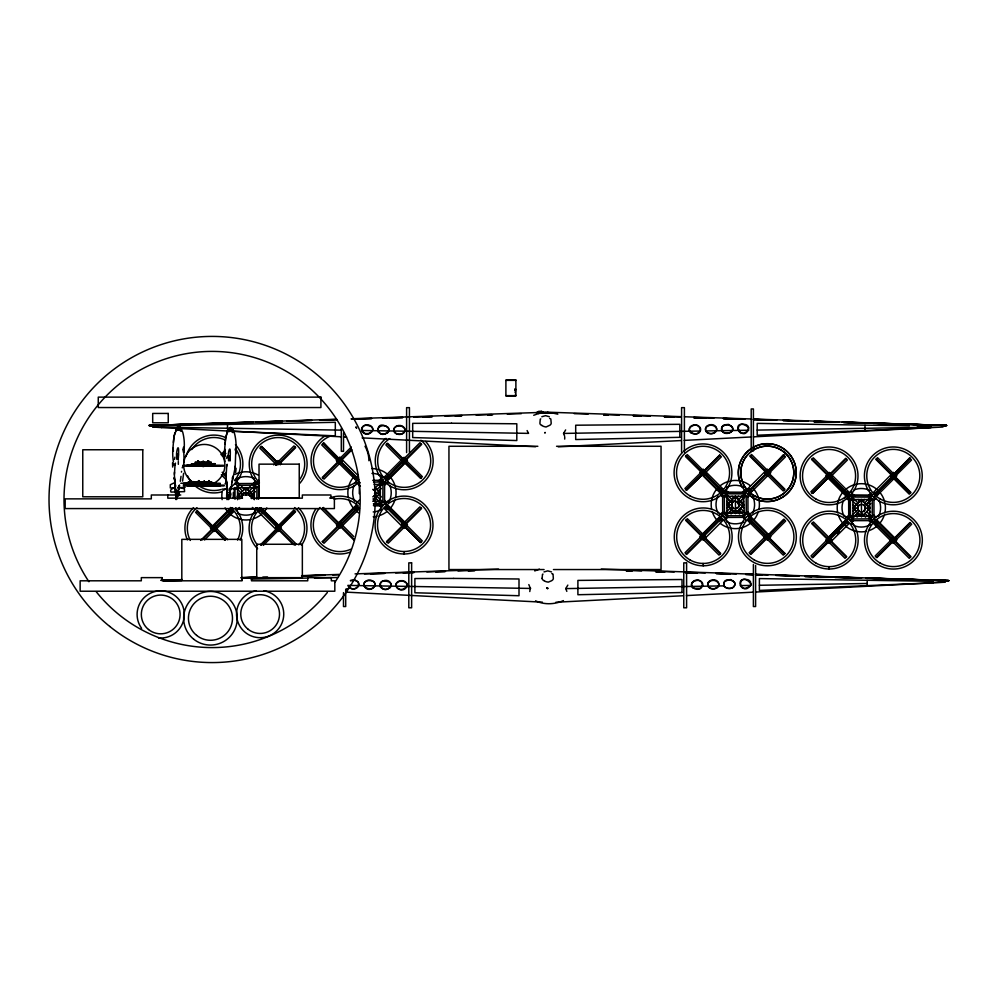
<?xml version="1.0" encoding="UTF-8"?>
<svg xmlns="http://www.w3.org/2000/svg" width="999" height="999" viewBox="0 0 999 999"><rect width="100%" height="100%" fill="white"/><g stroke="black" fill="none" stroke-linecap="round" stroke-linejoin="round"><path stroke-width="1.5" d="M233.291 498.414L233.304 492.519M258.566 499.288L258.604 485.239L253.122 478.509A28.934 28.921 0 0 1 261.176 440.659A28.934 28.921 0 0 1 299.688 444.705A28.934 28.921 0 0 1 299.675 483.416M359.303 493.681L359.34 482.017L354.433 485.839M234.99 499.313L235.027 488.474M256.855 499.238L256.905 486.888L250.212 493.444M515.422 394.617L515.447 394.455M228.646 460.614L228.671 456.068M515.222 392.707L515.122 392.557M226.111 476.298L226.099 475.449M545.054 432.567C544.38 433.541 545.417 433.141 545.092 432.455M242.42 498.176A3.684 3.671 1.2 0 1 241.945 496.391L243.918 492.894L247.777 492.957M245.816 495.379L245.941 487.699L254.308 496.066L251.81 498.638M374.588 490.459L375.649 493.007L374.5 495.704A3.771 3.621 0.9 0 0 375.661 493.256L375.187 491.158L372.877 489.36A3.796 3.796 0 0 1 373.676 496.428L372.752 496.803M181.443 472.102L181.581 471.378M542.145 578.246L542.482 574.325A5.057 0.862 -9 0 1 542.981 574.088M226.273 472.302L226.199 473.514M175.037 464.597L174.388 475.124L175.986 497.202L174.475 477.922M226.748 465.771L226.111 475.674M183.466 447.202L183.317 450.736M736.5 508.641L738.211 507.617A3.734 3.734 0 0 0 737.374 501.723C743.993 506.006 732.155 512.962 731.58 505.007C734.452 494.63 739.335 507.742 743.955 505.019L735.301 496.353L726.922 504.732L735.589 513.449L743.955 505.082L735.301 496.416L726.922 504.795L735.589 513.449L743.955 505.019M178.809 426.66L178.671 429.932L177.735 430.394L177.76 426.773L179.708 427.097M235.127 449.562L235.789 451.136A50.312 50.312 0 0 0 234.49 433.379L231.955 428.121L230.407 427.497L230.394 431.131L229.445 431.568L229.445 428.359M176.573 499.088L177.235 495.604M173.414 461.888A55.007 55.007 0 0 1 172.839 449.163L173.976 436.463L177.397 426.948L178.821 426.261L180.245 426.948L182.742 432.217A50.312 50.312 0 0 1 184.066 449.937M174.375 474.275L174.463 472.077M224.912 461.575A55.007 55.007 0 0 1 224.55 450.337L225.699 437.637L227.784 430.144L230.407 427.497L232.692 429.682M514.897 390.334L515.447 388.698L514.947 389.086M177.472 496.141L179.508 484.977L178.471 489.41M229.183 497.315L231.231 486.151L230.869 488.536M173.389 442.432L173.564 440.534A10.265 0.699 -82.8 0 1 173.988 436.838L174.912 432.642M178.709 492.732L178.322 495.741M230.507 492.445L230.107 497.115M177.135 497.814L177.235 496.753M178.434 489.972L179.146 487.262M228.858 498.988L228.946 497.914M404.046 553.995L404.22 551.585M720.679 489.323L705.344 473.838L703.621 475.699L718.968 491.033L720.679 489.323L705.344 473.838A2.41 2.41 0 0 0 704.832 470.954L704.208 470.566L706.018 472.152L721.365 456.818L719.667 455.107L702.547 472.227L686.076 455.769M178.833 492.482L178.684 495.716L178.933 492.657M230.557 493.656L230.344 496.878L230.607 493.818M172.839 465.684L173.039 463.324M236.089 468.306L235.652 472.465M705.331 474.001L703.571 472.227M202.909 482.005L204.196 480.956M225.175 442.794L225.087 444.268L225.262 442.257M183.292 449.525L183.704 448.364L184.153 462.599M183.604 473.339L182.592 481.118M227.847 490.696L227.972 489.972M183.292 452.16L183.704 448.364M739.185 505.769L739.285 504.87M372.689 430.507C363.336 443.081 355.244 419.755 371.203 426.561C377.335 432.567 363.474 436.938 361.688 430.319A17.632 7.705 5.8 0 1 362.35 427.21C364.523 424.051 369.867 424.038 372.103 427.135A17.133 7.48 5.8 0 1 372.664 430.507M358.791 585.426C357.417 589.585 350.999 589.947 348.414 586.738M388.748 430.794C377.46 443.606 372.515 417.32 388.161 427.497A16.808 7.343 5.8 0 1 388.736 430.794M390.946 585.988C382.043 597.839 373.251 575.699 389.46 582.13A3.784 3.784 0 0 1 389.498 588.299M527.11 430.557L528.483 433.379L404.82 431.193A17.12 7.48 5.8 0 0 404.283 427.697C401.973 424.625 396.74 424.662 394.468 427.759A17.62 7.705 5.8 0 0 393.818 430.881C395.379 435.302 403.047 435.314 404.845 431.068M407.03 586.263C401.086 597.19 388.149 580.257 403.022 581.206C413.973 584.403 399.363 594.767 396.054 586.201A17.62 7.705 5.8 0 1 396.69 582.954C398.901 579.832 404.195 579.832 406.456 582.892A17.12 7.48 5.8 0 1 407.018 586.263M229.683 511.076L230.582 509.79M355.706 507.867C357.068 504.12 359.677 510.402 356.056 508.716M751.51 520.042C751.423 516.358 746.965 520.816 750.661 520.904M865.196 508.978L865.296 507.879A3.684 3.634 -0.8 0 0 864.135 505.357A3.859 3.746 -1.1 0 1 865.309 508.079L864.235 510.826A3.859 3.859 0 0 1 858.416 510.526A3.859 3.859 0 0 1 859.515 504.82L862.387 504.408L864.135 505.357M182.293 467.869L182.38 467.22M180.307 481.306L181.019 476.336M232.018 482.48L232.929 476.261L232.268 478.221M243.107 493.581C243.406 498.763 233.092 494.118 239.772 498.926M564.697 439.098L564.735 437.062M203.883 483.816L203.771 485.177M515.447 389.46L515.496 390.085L515.422 389.348M224.825 455.756L225.287 449.55L224.563 450.337M176.586 499.388L177.672 493.781M228.509 499.425L229.383 494.955M235.177 467.557L235.789 450.124M174.463 459.453L174.937 457.155M225.225 451.473L224.787 453.534L225.924 453.509M231.518 484.965L235.09 467.969M254.308 499.712L254.308 489.335L255.22 485.164L236.763 485.327L242.607 491.096M374.175 484.415L378.621 484.453L380.332 486.163L381.231 481.943L382.942 480.244L380.294 482.754M175.05 464.897L175.437 463.111L175.225 463.711M226.761 466.071L227.148 464.285L226.948 464.885M207.38 485.939L207.667 483.528M176.311 430.07L175.537 430.894M228.321 499.587L229.283 495.379M200.162 466.108L200.437 463.698M200.674 485.939L200.974 483.528M893.805 475.337L910.951 492.47L909.252 494.18L893.905 478.833L895.004 477.547M207.942 462.175L208.217 460.814M208.366 462.175L208.641 460.814L207.367 462.175M208.891 482.005L209.178 480.644L207.904 482.005M199.001 466.108L199.325 463.698M565.784 588.486L566.82 591.358M515.172 391.558L515.484 391.333M199.6 466.108L199.9 463.698M200.125 485.939L200.424 483.528M226.661 458.329L227.223 456.068M547.589 587.986C545.392 587.687 548.588 589.485 547.252 587.762M199.538 485.939L199.862 483.528M339.735 461.326L339.985 460.402M403.633 460.626L404.47 461.101M199.001 465.309L199.325 464.098L199.6 465.309M172.839 449.163L173.364 448.301M529.782 591.545L530.269 588.074M565.634 429.92L563.561 433.429L564.622 436.163M567.832 585.114L565.759 588.611L724.175 585.864A9.69 3.534 3.1 0 0 726.485 587.812A3.247 1.186 3.1 0 0 730.806 588.236C734.327 588.086 736.625 583.404 733.328 581.218M702.547 473.251L685.576 456.293L687.275 454.582L702.622 469.93L701.023 471.74A2.26 2.248 0 0 0 701.435 474.35L700.249 473.164L684.902 488.499L686.6 490.209L703.571 473.251M183.928 449.9L184.066 452.06M177.198 496.965L177.51 495.891M230.182 490.584L230.856 488.436M228.908 498.139L229.233 497.065M202.722 482.33L203.434 482.242M192.445 485.539L187.138 485.377L198.888 485.539M828.558 476.461L827.047 474.95L828.633 473.139L813.286 457.804L811.588 459.503L827.085 474.85M690.983 432.692C693.868 434.827 699.025 434.265 700.436 430.669A18.631 8.142 -5.8 0 0 699.799 427.097C697.539 424.076 692.319 424.063 690.084 427.135A17.52 7.655 -5.8 0 0 689.547 430.594M748.538 430.232L748.376 426.86A15.822 5.857 -4.6 0 0 746.053 424.662C728.146 420.641 744.842 444.218 748.688 427.722C734.627 415.209 735.202 441.92 748.538 430.232L705.881 430.944C703.396 425.112 713.286 422.24 716.021 427.072A18.656 8.154 -5.8 0 1 716.533 430.469L715.072 432.342L712.537 433.379A3.247 1.186 3.1 0 1 708.279 432.942M750.736 585.426L750.561 582.055A15.822 5.857 -4.6 0 0 748.251 579.857C731.967 575.674 743.93 598.314 751.073 584.04C738.698 568.506 735.626 597.227 750.736 585.426L740.234 585.601M178.459 488.099L178.871 486.925L178.459 487.749M230.27 488.349L230.682 487.187L230.27 487.999M230.17 489.26L230.594 488.099L230.17 488.923M178.247 487.912L178.971 486.014L178.247 487.5M227.859 431.98L227.547 431.143L225.712 438.012A10.165 0.687 -82.8 0 0 225.337 441.146M732.667 502.335L731.605 504.932L732.754 507.592M178.634 491.408L177.198 491.408L177.922 490.784M229.633 491.958L229.633 492.582M277.61 463.836L278.496 464.198M388.161 478.096C385.439 481.418 385.452 474.113 388.161 477.472M388.161 508.179L387 509.065L385.951 508.466M765.259 535.801L766.882 534.015L751.535 518.668L749.837 520.379L766.882 537.425M767.269 537.362L767.632 536.475M875.199 522.639L875.511 522.09M891.32 538.898L892.894 537.225L877.559 521.89L875.848 523.588L892.894 540.634M893.281 540.571L893.643 539.685M235.789 452.422L235.789 451.985M177.173 497.589L176.811 498.601L176.323 495.591M230.195 490.871L229.32 493.106L229.283 492.457M204.433 462.175L203.234 462.5M207.792 462.175L208.366 460.814M208.329 482.005L208.891 480.644M769.355 474.15L769.517 473.826A2.248 2.248 0 0 0 768.918 471.004L783.616 454.932L785.501 456.805L770.167 472.14L768.968 470.941L783.616 454.932L768.243 470.492A2.41 2.41 0 0 0 765.858 470.866L765.271 471.64L766.895 469.855L751.548 454.52L749.849 456.231L766.77 473.139L784.315 455.594L783.79 455.107M895.529 477.047L894.942 477.822L910.439 492.982L876.373 458.916M191.933 465.709L186.601 465.546L198.726 465.709M188.786 483.504L183.441 483.666M374.85 585.851C371.191 593.943 357.118 583.928 367.944 580.631C383.054 579.77 369.468 596.79 363.886 585.514A17.632 7.705 5.8 0 1 364.535 582.392C366.708 579.245 372.065 579.245 374.3 582.33A17.133 7.48 5.8 0 1 374.862 585.701M812.1 458.978L827.447 474.325A2.41 2.41 0 0 1 831.355 477.047L846.403 492.832M200.137 485.139L200.974 483.928M200.162 465.309L201.011 463.698M200.699 485.139L201.548 483.528M831.355 477.047L829.645 478.908L844.979 494.255L846.69 492.532L829.582 475.437M827.147 539.06L828.758 537.275L813.411 521.928L811.712 523.638L828.708 540.634M831.293 541.158L830.881 541.758L831.293 541.171A2.273 2.273 0 0 0 830.856 538.461L829.195 536.788L844.542 521.441L846.24 523.139L812.224 557.117M769.093 538.611L769.517 538.011A2.36 2.36 0 0 0 769.08 535.214L768.493 534.777L770.291 536.401L785.639 521.053L783.928 519.343L766.882 536.401M891.72 474.263L891.283 474.862A2.223 2.223 0 0 0 891.657 477.485L893.356 479.195M235.789 453.234L235.789 453.896M213.599 527.822L213.973 528.708M230.045 511.925C232.317 513.736 232.742 508.703 230.294 510.039M257.58 507.767L252.972 513.823A28.934 28.921 0 0 0 257.58 548.738M355.257 483.054L356.094 481.93M719.205 489.048C722.265 486.488 721.378 493.231 719.093 489.972M723.513 493.156L728.109 487.175A28.934 28.921 0 0 0 683.691 451.286M728.109 487.237L723.513 493.219L717.519 497.827A28.934 28.921 0 0 1 682.592 452.322M844.605 498.139L845.454 497.04M845.416 521.965C843.493 525.412 850.361 522.802 845.666 521.903M864.235 510.714L865.296 507.992M828.134 478.046A2.31 2.31 0 0 0 830.843 477.722L830.519 477.984A2.41 2.41 0 0 1 828.109 478.084L812.337 493.131M894.942 477.822L895.104 477.634A2.373 2.373 0 0 1 892.02 477.884L876.76 493.369L876.26 492.857L910.326 458.803L911.525 460.015L896.178 475.349L894.979 474.163L909.639 458.141L910.326 458.816L909.639 458.141L892.781 475.337M827.584 538.473A2.285 2.285 0 0 1 830.281 538.024L828.708 539.61M240.197 540.147A28.934 28.921 0 0 0 235.464 509.003L235.926 507.742M278.184 464.085L280.319 462.962L278.621 461.263L293.956 445.929L295.667 447.627L278.696 464.597L261.064 446.953M766.77 472.127L783.616 454.932M851.31 519.617L850.424 520.604L854.27 525.624A28.934 28.921 0 0 1 834.24 568.568A28.934 28.921 0 0 1 800.723 535.064A28.934 28.921 0 0 1 843.68 515.047L849.674 519.705L854.27 525.686M337.962 459.39L323.639 443.057L321.753 444.93L337.088 460.264M769.355 474.138L767.894 475.624L783.228 490.971L784.939 489.248L767.794 472.127M892.781 476.361L875.861 459.428L877.572 457.729L892.906 473.076L891.283 474.862A2.373 2.373 0 0 0 891.682 477.584M909.802 458.316L910.326 458.816L909.802 458.316L895.304 474.475M740.621 508.416L746.265 514.048L744.442 515.696L726.111 515.746L724.4 513.986L731.031 507.23M847.976 522.952L848.825 523.801L829.22 543.394L825.811 539.959L845.416 520.354L846.265 521.241L857.042 510.439M732.729 508.928L726.111 515.684L724.4 513.986L724.337 495.541L726.023 493.818L744.48 493.918L741.97 496.328L743.668 498.026L746.203 495.591L744.48 493.918M852.035 497.09L854.644 499.537L867.981 499.537L869.692 501.236L869.692 514.572L867.981 516.283L854.644 516.246L850.424 517.195L852.122 518.968L870.454 518.843L872.277 517.332L872.227 498.801L870.491 497.127L852.035 497.027L850.349 498.813L857.042 505.307M355.257 479.445L357.018 477.784L322.939 443.731L323.464 443.219L338.286 459.078A2.185 2.185 0 0 0 337.762 461.95M686.45 490.034L702.097 474.887A2.31 2.31 0 0 0 704.832 474.513M719.667 455.107L704.32 470.591A2.41 2.41 0 0 0 701.423 471.103L701.023 471.74L703.059 472.739M686.201 553.896L720.217 519.917L718.518 518.231L703.171 533.566L704.857 535.252M765.746 535.277A2.36 2.36 0 0 1 768.543 534.827L783.928 519.343M826.373 540.584L811.026 555.919L812.736 557.629L829.732 540.634M751.997 491.321L750.237 489.647L766.77 473.139M876.26 492.882L891.545 477.485L892.157 477.997L893.805 476.361M276.386 526.585L278.059 524.912L262.712 509.577L261.014 511.276L295.03 545.242L296.228 544.055L280.881 528.708M402.397 523.376L404.071 521.703L388.736 506.368L387.038 508.066L421.054 542.032M220.916 454.632L225.299 450.249M222.115 455.819L225.399 452.522M222.577 456.381L224.775 454.17M295.155 447.115L278.696 463.573L261.576 446.466L259.865 448.164L275.212 463.499L277.023 461.913A2.36 2.36 0 0 1 279.795 462.475A2.26 2.248 0 0 1 280.332 464.81M256.905 486.888L255.22 485.164L252.61 487.662L239.273 487.637L237.562 489.373L237.562 499.712M237.275 496.428L245.941 487.699M237.6 499.125L239.748 496.953M247.015 489.722L250.237 486.501M252.385 484.353L255.607 481.106M273.676 464.897L278.034 460.551L278.883 461.363M255.657 483.641L257.705 481.593M232.555 507.679L230.894 509.378L230.045 508.491L210.439 528.121L213.848 531.53L233.454 511.925L232.592 511.076M248.501 491.733L252.61 487.637L254.308 489.373M200.674 540.397L213.336 527.734M202.273 539.81L230.894 511.201M277.672 464.597L278.696 463.573M214.36 528.758L231.406 511.713L229.695 510.014L214.36 525.349L215.971 527.147A2.36 2.36 0 0 1 215.534 529.932L215.047 530.344M204.57 539.91L213.336 531.143L211.626 529.433M236.263 510.689L239.498 507.467M252.123 494.83L255.344 491.583M356.905 479.495L356.056 480.344L336.451 460.714L337.3 459.865M339.011 458.154L339.86 457.305L358.379 475.849M336.451 460.739L339.86 457.33M351.323 447.04L340.359 457.992L341.82 459.478M339.46 460.252L322.315 477.397L324.026 479.095L339.36 463.761L337.899 462.262M322.827 477.909L351.411 449.313M340.484 461.276L351.898 449.85M339.91 464.11L341.72 462.4A2.248 2.248 0 0 0 341.995 459.765A2.223 2.223 0 0 1 341.621 462.4L341.109 462.924A2.323 2.323 0 0 1 338.349 462.712M260.527 544.73L277.522 527.734M275.961 529.295L276.373 529.895L261.039 545.229L295.03 511.263L279.683 526.585L280.107 527.197M278.546 528.758L295.542 511.75L293.843 510.064L278.496 525.399L279.683 526.598A2.285 2.285 0 0 0 277.048 526.211M263.324 545.342L277.572 531.106M356.094 503.434L359.315 500.187M378.396 481.143L381.63 477.884M379.632 482.467L382.692 479.37M337.3 525.724L340.609 522.415M375.649 493.007L380.332 492.919L375.287 487.787L381.231 481.943L382.917 483.666L382.854 502.172L381.143 503.883L373.514 503.858L381.143 503.883L375.549 498.089M322.302 541.57L339.348 524.525M403.683 460.364L386.576 477.46L388.286 479.17L403.633 463.836L401.985 462.062A2.41 2.41 0 0 1 405.831 459.253L421.166 443.893M386.863 477.747L401.91 461.975L406.231 459.865L405.831 459.253L387.088 477.972M322.814 542.082L356.905 507.979M340.372 525.549L357.417 508.491L355.719 506.805L340.372 522.14L341.995 523.938A2.36 2.36 0 0 1 341.546 526.723L341.071 527.11A2.36 2.36 0 0 1 338.211 526.673M404.707 461.388L421.678 444.405L419.98 442.719L404.632 458.054L406.343 459.74M385.327 481.156L387 479.495L387.849 480.344L407.455 460.739L404.046 457.305L384.44 476.935L385.302 477.784M356.905 506.131L356.056 505.282L336.451 524.912L339.86 528.321L359.465 508.716L358.616 507.829M378.146 491.62L381.368 488.399M384.59 485.177L386.738 483.004M373.476 499.775L380.332 492.857L375.287 487.787M403.534 524.525L386.538 541.52L388.236 543.231L403.584 527.884M387.05 542.032L421.054 508.029M404.558 525.549L421.566 508.541L419.855 506.855L404.508 522.19L406.131 523.988A2.285 2.285 0 0 1 405.694 526.673L405.107 527.097L420.542 542.532L422.24 540.834L406.893 525.499M385.302 507.867L384.44 508.716L404.046 528.321L407.455 524.912L387.849 505.282L387 506.131M686.101 489.697L720.179 455.619M686.325 489.922L701.997 474.812M721.915 492.994L720.254 491.321L719.405 492.207L699.799 472.577L703.209 469.168L722.814 488.798L721.952 489.66L725.286 492.994L745.304 492.957L746.178 492.207L724.312 492.107L725.286 492.994M720.978 492.807L723.538 490.247M719.442 515.309L722.664 512.062M726.96 507.792L729.108 505.644M736.375 498.376L738.523 496.228M741.745 493.007L744.967 489.76M743.993 493.319L746.041 491.271M722.752 515.496L720.254 518.031L719.405 517.145L699.799 536.775L700.649 537.599M737.861 500.399L741.97 496.291L746.203 495.591L746.265 514.048M745.304 492.994L748.638 489.622L747.789 488.773L767.394 469.168L770.803 472.614L751.198 492.207L750.349 491.321L748.676 492.994M702.697 536.401L719.717 519.418M750.237 489.647L765.584 474.325L767.344 475.986M750.749 490.172L767.794 473.139M703.721 537.425L686.713 554.408L685.014 552.709L700.349 537.375L702.147 538.985M739.572 502.097L743.668 497.989L744.442 515.634L738.923 510.114M731.967 509.827L728.633 513.061L724.4 513.986M737.836 503.896L743.668 498.026M748.676 493.031L750.349 491.358M724.55 520.417L727.771 517.17M731.006 513.973L734.228 510.726M741.483 503.496L743.631 501.348M747.939 497.04L750.087 494.867M731.031 502.097L726.922 497.989L726.922 511.363L728.633 513.061L741.97 513.036L743.668 511.363M827.447 474.325L828.558 475.437L845.678 458.316L847.389 460.027L832.042 475.374L830.269 473.738L830.843 474.175M750.349 553.946L784.44 519.855M812.112 492.907L846.19 458.828M767.906 537.425L750.861 554.457L749.15 552.759L764.497 537.425L765.684 538.611M812.474 493.256L827.809 477.909M829.582 476.461L812.624 493.419L810.913 491.708L826.26 476.373L827.459 477.572M748.638 519.73L747.789 520.591L767.394 540.184L770.803 536.75L751.198 517.145L750.349 518.031L747.839 515.496M769.605 538.086L767.906 539.81L783.241 555.144L784.952 553.421M846.99 496.016L849.55 493.456M852.122 518.968L854.644 516.283L852.934 514.572L852.934 501.211L854.644 499.537L857.979 502.972M861.313 499.562L852.934 507.942L861.6 516.67L869.979 508.229L861.313 499.562L861.6 516.67M845.454 518.518L849.749 514.198M852.971 511.001L855.119 508.828M862.387 501.585L864.535 499.438M867.756 496.216L870.978 492.969M848.014 518.518L850.062 516.471M829.969 537.499L832.179 535.289M864.647 502.972L870.491 497.19M890.946 476.548L894.255 473.239M812.736 557.617L828.171 542.182L827.559 541.758L828.171 542.182M837.187 533.691L839.397 531.48M857.716 513.174L854.644 516.283L857.979 513.049M866.608 504.283L872.227 498.801L867.981 499.537M869.692 501.236L866.358 504.67M874.687 496.241L876.36 494.567L877.209 495.429L896.815 475.824L893.406 472.39L873.8 492.02L874.649 492.869L871.315 496.203L872.189 495.429L850.336 495.329L872.189 495.429M851.648 522.552L853.795 520.379M857.017 517.182L860.239 513.936M867.507 506.705L870.728 503.484M873.95 500.262L876.098 498.089M892.894 539.61L909.939 522.552L911.65 524.275L896.303 539.61L894.605 537.899M876.36 557.167L910.451 523.064M893.918 540.634L876.872 557.667L875.161 555.968L890.509 540.634L892.307 542.245M895.966 540.809L896.815 539.959L877.209 520.354L876.36 521.241L874.687 519.58M895.628 541.296L893.918 543.019L909.265 558.354L910.963 556.643L893.918 539.61M830.269 538.049L845.728 522.627M380.332 486.163L382.917 483.666L381.231 482.017L373.539 482.055M180.32 487.562L184.415 488.923L184.578 491.62L171.004 492.095C168.469 487.312 179.658 489.21 174.213 483.091M226.411 486.226L227.01 488.174L223.551 490.247M536.201 412.724L538.811 411.326L541.421 411.351M175.1 487.187L174.35 487.774M277.023 461.913L276.411 462.312A2.41 2.41 0 0 0 275.899 465.184L277.672 463.573M256.918 483.516L255.944 484.328L259.278 480.969L258.429 480.144M383.666 482.829L384.627 481.968L384.553 503.883L389.585 499.962A28.934 28.921 0 0 1 432.542 520.054A28.934 28.921 0 0 1 399.026 553.558A28.934 28.921 0 0 1 378.996 510.614L383.591 504.62L389.585 500.024M745.766 517.719L751.485 512.724A28.934 28.921 0 0 1 796.016 532.667A28.934 28.921 0 0 1 759.103 564.585A28.934 28.921 0 0 1 745.766 517.657M864.934 513.336L870.454 518.843L872.277 517.27L866.645 511.625M877.497 515.934L871.79 520.941A28.934 28.921 0 0 0 885.126 567.857A28.934 28.921 0 0 0 922.027 535.951A28.934 28.921 0 0 0 877.497 515.996M402.435 462.624L402.747 462.912A2.41 2.41 0 0 0 405.157 463.012L420.929 478.046M547.627 588.386L547.29 587.774L547.639 588.711M235.19 480.057L236.288 479.208A19.293 19.281 0 0 1 254.47 478.596M233.329 485.289L239.011 478.409A28.934 28.921 0 0 0 235.452 444.655M356.056 476.935C359.29 475.162 357.654 481.256 355.744 478.096M339.623 524.612L339.985 525.486M386.151 507.017L387.6 506.818M767.269 472.265L767.519 473.201M845.416 492.02C849.025 490.334 846.44 496.603 845.067 492.869M850.574 491.92L851.672 491.083M843.531 501.036L849.525 496.441L854.12 490.384A28.934 28.921 0 0 0 834.09 447.44A28.934 28.921 0 0 0 800.574 480.944A28.934 28.921 0 0 0 843.531 500.961M859.477 504.845L857.716 507.155L858.778 510.926M373.688 496.441L374.488 495.854A3.809 3.784 1.2 0 0 375.549 492.195M338.162 526.735A2.41 2.41 0 0 1 338.162 523.326L338.748 522.914M173.489 483.191L170.317 484.727L170.317 487.974L174.75 487.812M202.098 462.45L203.234 460.964L204.37 462.462M690.983 426.585C701.298 420.192 704.52 437.262 692.157 433.166A9.765 3.571 3.1 0 1 689.822 431.206L689.522 430.594M693.181 581.78C705.282 575.087 705.282 594.567 693.181 587.887M202.922 484.852L204.683 484.902M702.784 472.977L703.621 472.49M828.808 476.186L829.632 475.699M893.281 475.474L893.531 476.411M204.121 485.139L203.184 484.89M541.82 416.733L545.579 415.671L549.338 416.733M544.005 571.915L547.764 570.866L551.535 571.915M203.159 482.33L204.807 482.33M177.735 428.072L175.861 430.831L175.861 429.595M229.445 429.245L227.572 432.005L227.51 430.032M204.083 462.175L202.947 462.45M275.899 465.197L278.084 464.185M215.047 530.319L214.947 530.382A2.385 2.385 0 0 1 211.85 529.57A2.385 2.385 0 0 1 212.337 526.411A2.385 2.385 0 0 1 215.534 526.573M386.401 506.818L387.312 506.705M876.672 494.03C879.382 490.097 872.714 493.094 876.36 494.043M876.96 523.988L875.311 523.414M533.716 415.284L538.611 413.524M534.74 570.916L539.435 569.193M563.411 600.599C554.72 604.507 544.23 604.957 535.564 600.824M350.474 580.431L354.77 579.944L358.241 582.217A16.483 7.205 5.8 0 1 358.766 585.414M350.474 580.831C364.573 577.135 357.592 595.079 348.414 586.638M544.88 412.562L551.573 412.762L557.829 414.185M943.156 425.811L946.078 425.387M945.354 580.993L948.276 580.581M230.407 428.721L231.855 429.72L232.854 432.555L230.407 430.694M203.484 482.28L204.907 482.242M538.424 413.561L545.017 412.537M260.677 509.915C265.347 512.337 256.606 512.212 261.301 509.915M876.048 521.778L877.209 521.965M225.087 449.475L225.275 453.883M558.216 446.828L681.081 440.547M684.203 440.397L751.198 436.963M753.408 436.85L942.994 427.01L757.192 430.094M555.906 602.247L683.279 595.741M686.4 595.579L753.396 592.157M755.606 592.045L945.179 582.205L933.103 582.405M909.452 425.861L757.192 423.389L757.192 435.239L930.906 427.659L930.906 426.123L917.119 425.961M867.194 585.626L933.103 582.854L933.103 581.318L759.39 578.583L759.39 590.434L867.194 585.626L867.194 580.506M177.71 487.699L185.102 487.425M222.028 489.148L227.947 488.923M230.906 488.811L236.813 488.598M336.651 419.243L148.901 425.499L252.909 422.19M351.311 418.756L547.827 412.2L681.343 416.658M241.096 577.697L256.606 577.172M301.611 575.674L338.848 574.437M355.057 573.888L498.551 569.118M255.969 422.09L282.38 421.253L257.642 422.102M287.025 421.103L311.838 420.317M319.58 420.067L336.651 419.518M351.311 419.056L371.578 418.406M382.505 418.069L402.772 417.42M413.698 417.07L432.405 416.483M444.892 416.084L462.038 415.534M476.086 415.084L491.683 414.597M507.28 414.098L521.316 413.648M538.473 413.111L557.142 413.099M256.656 577.335L241.096 577.834L256.743 577.385M262.812 577.135L267.52 576.985M301.611 575.899L324.887 575.162M332.642 574.912L338.848 574.712M364.423 573.901L384.69 573.264M395.616 572.914L414.335 572.315M426.81 571.915L445.517 571.328M458.004 570.928L475.162 570.379M149.013 425.487L222.015 423.189M225.112 423.089L252.997 422.24M291.733 421.054L311.863 420.442M324.263 420.067L336.663 419.692M355.919 419.105L371.453 418.668M390.06 418.057L402.51 417.732M422.652 417.07L432.005 416.845M455.232 416.071L461.501 415.946M487.824 415.072L492.557 415.01M160.689 580.319L182.367 579.657M304.77 575.923L324.912 575.312M370.529 573.95L384.503 573.488M403.121 572.951L413.986 572.589M435.701 571.952L445.017 571.64M468.294 570.941L474.5 570.741M149.188 425.412L192.57 424.25M197.889 424.088L222.839 423.426M235.302 423.089L252.997 422.627M272.715 422.09L282.43 421.84M563.561 433.429L700.262 431.031M161.601 425.736L335.314 422.302L335.314 435.876L232.892 431.243L341.308 436.813M163.786 580.931L181.843 580.519M251.261 579.108L308.241 578.046M314.41 577.934L337.5 577.497M249.638 496.216L254.308 496.141L245.941 487.762M759.39 585.277L867.194 583.491M869.692 506.905L869.442 508.204M372.739 480.357L382.942 480.244M256.918 483.454L235.052 483.616L235.926 484.328M724.4 517.457L746.141 517.332M850.424 520.666L872.152 520.616L871.315 519.617L874.649 522.952L873.8 523.801L893.406 543.394M505.894 380.357L515.884 380.357M505.894 395.641L515.884 395.641M537.849 446.278L448.951 446.278L448.951 569.555L544.08 569.555M556.555 446.278L661.051 446.278L661.051 569.555L553.446 569.555M343.506 451.336L341.308 451.336L341.308 428.396M176.711 454.095L178.084 454.095M176.873 454.895L178.496 454.895M198.526 460.964L197.814 460.814L199.101 462.175M207.942 460.964L208.641 460.964M195.192 462.175L211.264 462.175M195.192 462.5L211.264 462.5M182.854 465.309L223.576 465.309M186.601 465.546L198.164 465.546M207.705 465.709L220.017 465.709M182.854 466.108L223.576 466.108M198.639 482.005L198.351 480.794L199.063 480.644L199.625 482.005M193.881 481.655L188.024 482.055L211.8 482.005M195.729 482.33L211.8 482.33M180.769 483.254L197.515 483.254M212.775 483.254L220.205 483.254M183.229 483.504L216.396 483.666M183.079 483.666L195.354 483.666M212.787 483.666L216.633 483.666M184.303 484.065L200.599 484.065M208.067 484.065L220.205 484.065M202.085 484.34L200.974 484.34L200.974 485.139M202.66 484.34L204.97 484.34M205.544 484.34L206.656 484.34L206.656 485.139M183.391 485.139L224.113 485.139M220.317 485.377L208.629 485.539M186.988 485.539L199.263 485.539M208.242 485.539L220.542 485.539M183.391 485.939L224.113 485.939M229.295 492.582L230.357 492.582M180.744 494.992L151.311 494.992L151.311 498.863L65.172 498.863L65.172 508.578L334.378 508.578L334.378 498.164L330.894 498.164L330.894 494.992L302.335 494.992L302.335 498.164L251.049 498.164L251.049 494.992L241.621 494.992L241.621 498.164L167.795 498.164L167.795 494.992M237.562 495.629L237.562 496.366M741.97 496.291L728.633 496.328L726.023 493.818L726.922 498.026L730.257 501.461M175.961 493.956L175.649 492.794L176.598 498.414M372.702 501.198L382.854 502.172L376.998 496.253M686.6 562.849L683.766 562.849L683.766 607.792L686.6 607.792L686.6 563.111M345.704 589.21L347.202 589.21M373.539 505.494L382.854 505.581L373.539 505.569M235.09 508.678L256.83 508.728L235.464 509.003M176.923 427.41L152.66 427.01L161.601 427.597L161.601 425.749M179.995 427.46L341.308 430.132M361.713 430.482L404.82 431.193M726.922 504.795L731.605 504.87A3.771 3.771 0 0 1 733.466 501.648M347.789 585.402L530.669 588.436L530.269 587.812M814.01 421.853L823.326 422.102M843.531 422.639L860.614 423.089M873.051 423.426L897.914 424.088M902.871 424.238L946.453 425.412L873.288 423.176L899.887 424.051M805.319 576.748L811.65 576.935M835.002 577.559L849.013 577.934M865.921 578.371L886.375 578.933M895.441 579.158L948.65 580.606L866.133 578.084L948.938 580.694L755.606 574.25M706.181 418.082L693.756 417.694L704.632 418.057M738.785 419.068L723.251 418.593L737.225 419.056M772.09 420.092L753.408 419.518L770.541 420.079M804.782 421.091L782.991 420.417L807.979 421.079M837.474 422.077L814.123 421.366L839.16 422.077M843.705 422.277L870.166 423.077M632.305 570.953L626.098 570.754L630.756 570.916M664.909 571.94L655.594 571.665L663.348 571.915M697.502 572.939L685.089 572.564L695.953 572.914M730.107 573.938L716.133 573.501L728.558 573.926M753.396 574.65L745.629 574.413L753.396 574.687M796.078 575.948L775.836 575.324L794.555 575.948M828.77 576.947L805.419 576.236L825.723 576.898M835.002 577.135L861.463 577.946M574.213 413.648L588.186 414.086M603.721 414.585L619.243 415.084M633.216 415.522L650.287 416.071M664.26 416.508L681.343 417.058M693.756 417.445L713.948 418.094M723.251 418.381L744.992 419.081M753.408 419.343L776.797 420.092M842.232 422.165L946.752 425.499L753.408 419.056M783.016 420.467L803.271 421.091M814.185 421.428L836.001 422.09M843.793 422.327L868.718 423.101M903.009 424.15L946.64 425.487M626.098 570.417L641.62 570.916M655.594 571.353L674.225 571.952M685.089 572.29L705.269 572.939M716.133 573.289L736.325 573.926M745.629 574.225L753.396 574.475M755.606 574.537L768.069 574.937M775.861 575.187L799.262 575.923M805.469 576.123L861.625 577.909M835.077 577.185L858.453 577.909M866.245 578.146L891.17 578.908M895.853 579.058L948.825 580.681M684.44 416.758L751.198 418.981M601.248 569.105L753.396 574.175M546.416 412.962L547.827 413.024M161.601 427.622L176.923 428.409M181.518 428.646L228.234 431.031M343.506 436.925L346.603 437.075M362.1 437.874L535.564 446.728M345.704 592.107L542.357 602.16M149.575 425.387L152.497 425.811M236.438 487.175L239.273 487.662M515.496 390.259L515.209 389.635M178.696 429.533L181.144 431.381L180.145 428.546L178.771 427.535M542.507 411.75L543.943 412.724M541.795 425.449L542.02 425.562A26.249 7.93 -9.2 0 0 543.943 426.511L546.041 426.998L549.9 425.212A30.782 8.254 12.7 0 0 551.198 423.164L550.836 418.981L549.612 418.406M543.993 580.644L544.23 580.756A26.249 7.93 -9.2 0 0 546.141 581.705L548.264 582.13L551.273 580.894A29.758 7.98 12.7 0 0 553.334 578.346L553.034 574.175M541.333 411.326L542.682 411.813M173.089 448.326L173.401 451.248M551.81 573.601L552.522 573.901M703.159 472.839L705.344 473.851L720.391 489.622M528.483 433.241L528.071 432.617M827.047 474.95L831.28 477.147M894.367 473.751L894.255 473.688A2.41 2.41 0 0 0 891.882 474.075M876.96 521.865L877.559 522.952M851.672 524.475L850.574 523.601M381.593 475.999L382.704 476.848M387.6 506.693L388.161 507.554M359.278 503.958L355.769 500.849A28.934 28.921 0 0 0 329.658 498.014M205.994 483.528L207.38 485.139L207.105 483.528M359.34 482.08L360.239 482.829M850.336 495.329L851.31 496.203L847.976 492.869L848.825 491.983L829.22 472.39L825.811 475.824L845.416 495.429L846.265 494.542L847.939 496.241M403.534 525.549L420.542 542.544M878.009 494.53L876.76 493.381L892.157 477.997L891.545 477.485M208.267 465.709L219.78 465.709M235.876 487.749L241.671 493.444M724.337 495.604L726.922 498.026L728.633 496.291L732.729 500.399M685.576 456.281L701.061 471.615M731.131 426.024C736.812 431.256 725.561 436.551 722.24 431.231M387.537 507.542L404.558 524.525M261.526 510.751L278.546 527.734M851.648 492.969L854.869 496.216M858.091 499.438L860.239 501.585M867.507 508.853L870.728 512.075M873.95 515.272L876.098 517.445M830.768 477.659L846.178 493.056L828.558 475.437M876.36 523.064L910.451 557.167M848.014 497.04L850.062 499.088M871.028 520.054L873.076 522.09M846.528 498.089L849.749 501.336M852.971 504.532L855.119 506.705M862.387 513.961L865.609 517.182M868.83 520.379L870.978 522.552M750.361 455.706L784.427 489.772M829.732 539.61L846.727 556.605L845.029 558.304L829.682 542.969M812.224 523.114L846.215 557.117M747.065 490.247L749.625 492.807M725.624 489.76L728.845 493.007M732.08 496.228L734.228 498.376M741.483 505.644L743.631 507.792M747.939 512.062L751.161 515.309M724.55 491.271L726.598 493.319M747.577 514.285L749.625 516.321M767.906 536.401L784.952 553.434M750.349 519.855L784.44 553.946M702.547 472.227L720.167 489.847M720.254 491.358L721.915 493.031M738.923 510.014L741.97 513.061M720.516 494.867L722.664 497.04M726.96 501.348L729.108 503.496M736.375 510.751L739.597 513.973M742.819 517.17L746.041 520.417M703.721 536.401L720.716 553.396L719.005 555.094L703.671 539.76M686.201 519.905L720.204 553.896M702.697 537.425L685.689 520.417L687.399 518.718L702.747 534.065L701.123 535.851A2.285 2.285 0 0 0 701.56 538.536M702.347 539.298L703.209 540.184L722.814 520.554L721.952 519.73M407.005 461.301L422.352 476.635L420.641 478.334L403.683 461.388M404.707 460.364L387.587 443.231L385.889 444.955L401.223 460.289M387.075 443.743L421.153 477.822M405.457 462.837L420.804 478.171M378.146 493.768L381.368 496.99M384.59 500.187L386.738 502.36M384.228 502.41L386.276 504.458M374.488 493.693L376.161 495.354M340.484 460.252L323.639 443.057L339.011 458.603A2.41 2.41 0 0 1 341.396 459.016M341.658 462.45L357.018 477.784M339.46 461.276L356.506 478.296L341.258 462.824M375.287 497.964L378.621 501.198L380.332 499.5L380.332 486.126L376.998 489.585M357.167 483.004L360.389 486.251M373.027 498.851L376.248 502.11M379.47 505.294L381.63 507.48M280.594 463.074L281.443 463.961M342.757 525.549L353.721 536.5M323.326 507.467L340.372 524.525M353.621 538.798L322.814 507.979L321.616 509.19L336.963 524.525M339.348 525.549L354.195 540.384M337.65 526.223L339.348 527.934L324.001 543.269L322.302 541.558M236.263 481.106L239.498 484.353M241.646 486.501L244.867 489.722M252.123 496.953L254.27 499.125M259.315 507.704L260.989 509.378L261.838 508.491L281.443 528.121L278.034 531.53L258.429 511.925L259.278 511.051L255.944 507.717L256.83 508.728M222.789 473.813L224.987 476.024M277.522 528.758L293.419 544.655M255.657 508.179L257.705 510.227M221.328 474.812L225.687 479.195M237.6 492.657L239.748 494.83M252.385 507.467L255.607 510.689M216.746 528.758L227.697 539.722M214.36 527.734L197.303 510.689L195.604 512.4L210.951 527.734L212.737 526.123A2.36 2.36 0 0 1 215.597 526.598M196.791 511.201L225.412 539.81M213.336 528.758L224.875 540.297M261.576 446.441L276.923 461.938A2.41 2.41 0 0 1 279.807 462.45L280.207 463.086M381.955 504.532L382.854 505.519M206.568 463.698L207.43 466.108L207.13 463.698M388.661 483.054L387.812 481.93M402.397 526.698L401.973 526.098L402.397 526.685A2.285 2.285 0 0 0 405.244 527.01M338.162 526.748L337.774 526.248A2.36 2.36 0 0 1 338.274 523.339M248.564 493.668L249.538 495.367M205.994 483.928L206.83 485.939M211.713 529.358L212.138 529.957A2.36 2.36 0 0 0 214.997 530.319M207.105 483.928L207.954 485.939M207.38 485.139L206.556 483.528M180.22 427.36L180.969 428.509M715.971 427.297C719.118 432.417 710.576 435.801 707.08 432.505A3.784 3.784 0 0 1 707.03 426.336M718.169 582.492C721.315 587.599 712.774 590.996 709.278 587.699A3.784 3.784 0 0 1 709.228 581.53M378.371 432.155C375.224 427.035 383.766 423.651 387.262 426.935A3.784 3.784 0 0 1 387.312 433.116M356.006 427.222L356.568 428.259M380.569 587.35C377.11 581.63 387.287 577.597 390.359 582.692A16.808 7.343 5.8 0 1 390.934 585.976M204.37 481.156L204.62 482.005M691.72 585.789L692.007 586.401A9.765 3.571 3.1 0 0 694.33 588.361L699.999 588.374L702.634 585.864A19.018 8.317 -5.8 0 0 702.06 582.38C699.837 579.283 694.555 579.22 692.295 582.317A17.52 7.655 -5.8 0 0 691.745 585.789M198.102 460.964L198.676 462.175M199.201 482.005L198.639 480.644L198.988 482.33M228.097 497.752L228.459 498.788M176.748 497.614L175.999 494.717M732.13 506.805L731.605 504.932A3.734 3.721 -1.2 0 1 732.067 503.146M528.821 584.59L529.782 586.913M724.175 585.864L724.225 582.117A10.527 3.896 -4.6 0 1 726.485 580.032L730.793 579.595L734.44 582.242A17.245 7.542 -5.8 0 1 734.752 585.302C733.204 589.31 726.997 589.585 724.437 586.425A3.784 3.784 0 0 1 725.286 581.143M227.722 495.891L228.084 497.964M228.034 496.978L227.66 494.493M232.255 486.75L232.155 486.463A7.542 4.595 89.2 0 1 232.243 485.327M174.251 478.908L173.901 477.922L174.301 478.896M227.672 495.129L227.372 493.968L227.647 498.963M206.568 464.098L206.893 466.108M198.526 462.175L198.102 460.814M197.814 460.964L198.102 462.175M852.035 497.027L852.934 501.236M225.062 483.828A24.113 24.101 0 0 1 226.436 481.718L226.923 484.677M174.738 480.519L175.212 483.504M869.692 514.572L870.454 518.843M857.741 509.115L857.617 508.079L852.934 508.004L861.313 499.637L869.979 508.291L865.309 508.079A3.859 3.859 0 0 0 863.336 504.782M225.974 480.082L226.323 482.28M226.186 478.871L227.71 498.376L226.174 478.246M241.958 496.341L241.958 496.253A3.746 3.696 0.8 0 0 242.058 497.115M829.058 566.658L829.22 569.068M703.034 563.448L703.209 565.859M226.498 482.529L227.672 499.25L227.672 494.955M174.775 481.368L176.061 499.6M229.32 492.107L229.345 492.869M177.597 490.934L177.597 491.933M225.1 452.972L225.262 455.981M172.677 467.082L172.54 462.874M175.749 489.148L176.074 499.388M175.961 493.781L175.999 494.955M226.086 476.061L226.199 478.471M226.448 481.056L226.473 481.893M174.725 479.882L174.75 480.719M735.301 496.416L735.589 513.449M850.349 498.751L850.424 517.195M178.297 459.178L178.297 460.077M178.309 461.501L178.322 464.348M873.925 497.165L873.988 519.03M722.627 493.831L722.702 515.746M864.997 425.312L864.997 430.444M849.6 497.877L849.6 517.907L848.713 518.968L848.651 497.115M755.606 565.446L755.606 606.53L753.396 606.53L753.396 564.46M753.408 450.986L753.408 408.953L751.198 408.953L751.198 450.986M747.964 515.759L747.914 493.881L752.809 497.652A28.934 28.921 0 0 0 796.215 472.602A28.934 28.921 0 0 0 752.809 447.552M684.402 452.21L684.402 407.654L681.58 407.654L681.58 452.21M547.827 412.2L547.827 413.249M409.428 452.21L409.428 407.654L406.605 407.654L406.605 452.597M406.543 586.101L406.543 586.962M347.202 588.823L347.202 589.597M345.704 589.61L345.704 606.53L343.494 606.53L343.494 592.619M343.506 432.917L343.506 450.986M241.82 580.319L241.82 539.36L181.818 539.36L181.818 580.319M234.228 487.537L234.228 498.351M232.692 429.233L232.692 431.206M230.207 460.714L230.207 456.068L228.596 456.068L228.596 460.614M227.51 424.325L227.51 429.195M215.597 483.528L191.933 483.528M208.754 480.644L208.541 482.33M206.318 466.108L205.457 463.698M206.119 465.309L206.119 464.51L200.437 464.51L200.437 465.309M205.544 483.928L205.544 485.139M205.007 464.098L205.007 465.309M204.97 483.928L204.97 485.139M204.445 464.098L204.445 465.309M204.333 483.528L204.333 484.34M203.334 464.51L203.334 465.309M203.197 483.528L203.197 484.34M202.66 483.928L202.66 485.139M202.123 464.098L202.123 465.309M202.085 483.928L202.085 485.139M201.548 464.098L201.548 465.309M184.066 448.951L184.066 449.662M180.969 428.059L180.969 430.032M178.109 454.895L178.109 459.44M176.91 454.095L176.873 459.44M278.996 529.882A1.923 1.923 0 0 1 277.073 529.882M276.174 528.721A1.923 1.923 0 0 1 276.174 527.722M276.361 527.26A1.923 1.923 0 0 1 278.034 526.286M215.21 526.86A1.923 1.923 0 0 1 215.21 529.582M214.81 529.882A1.923 1.923 0 0 1 212.874 529.882M212.175 529.183A1.923 1.923 0 0 1 212.175 527.26M276.174 464.547A1.923 1.923 0 0 1 276.174 463.561M280.12 527.185A2.285 2.285 0 0 1 279.67 529.882L279.083 530.332A2.285 2.285 0 0 1 276.448 529.807M276.074 529.283A2.285 2.285 0 0 1 276.523 526.573M211.813 529.333A2.36 2.36 0 0 1 212.263 526.535M298.489 507.829A28.934 28.921 0 0 1 301.436 545.279M294.593 507.579A26.523 26.511 0 0 1 298.751 544.842M257.53 545.104A26.523 26.511 0 0 1 261.214 507.792M259.428 482.804A26.523 26.511 0 0 1 258.479 446.316A26.523 26.511 0 0 1 294.867 443.444A26.523 26.511 0 0 1 299.638 479.632M221.441 491.945A28.934 28.921 0 0 1 187.525 475.774M186.014 456.518A28.934 28.921 0 0 1 225.724 437.587M235.414 448.426A26.523 26.511 0 0 1 234.565 480.694M220.816 489.61A26.523 26.511 0 0 1 196.204 483.703M191.708 449.575A26.523 26.511 0 0 1 224.75 439.797M187.35 539.822A28.934 28.921 0 0 1 193.519 507.629M230.382 507.492A26.523 26.511 0 0 1 237.562 540.084M190.31 540.434A26.523 26.511 0 0 1 196.99 507.742M244.805 492.657A3.771 3.771 0 0 0 242.42 498.151A3.859 3.696 0.9 0 1 242.083 495.279M246.703 492.669A3.771 3.771 0 0 1 249.375 495.404M247.59 493.031A3.746 3.696 0.8 0 1 249.313 495.317M266.82 507.929A24.113 24.101 0 0 1 264.673 511.051M262.075 513.786A24.113 24.101 0 0 1 253.384 518.806M250.961 519.455A24.113 24.101 0 0 1 229.795 513.786M228.022 512.012A24.113 24.101 0 0 1 225.062 507.929M222.128 499.65A24.113 24.101 0 0 1 222.352 490.859M234.99 474.413A24.113 24.101 0 0 1 239.698 472.602M240.921 472.315A24.113 24.101 0 0 1 250.961 472.315M252.173 472.602A24.113 24.101 0 0 1 257.992 475.012M255.582 512.574A19.293 19.281 0 0 1 237.4 513.174M227.023 499.65A19.293 19.281 0 0 1 226.81 493.369M340.359 523.139A1.923 1.923 0 0 1 341.221 526.373M338.186 525.973A1.923 1.923 0 0 1 338.186 524.038M341.221 459.378A1.923 1.923 0 0 1 341.221 462.112M338.186 461.713A1.923 1.923 0 0 1 338.186 459.777M338.898 459.078A1.923 1.923 0 0 1 340.821 459.078M403.084 459.078A1.923 1.923 0 0 1 405.007 459.078M402.085 526.086A2.285 2.285 0 0 1 402.535 523.376M403.059 523.001A2.285 2.285 0 0 1 405.756 523.451M338.162 523.326A2.41 2.41 0 0 1 341.571 523.326A2.36 2.36 0 0 0 338.811 522.952M341.358 462.649A2.248 2.248 0 0 1 338.424 462.412M403.134 458.791A2.323 2.323 0 0 1 405.831 462.487A2.26 2.248 0 0 0 406.206 459.877M405.307 462.874A2.26 2.248 0 0 1 402.647 462.562M425.699 441.483A28.934 28.921 0 0 1 389.735 485.889L383.741 481.356L379.145 475.299A28.934 28.921 0 0 1 385.989 438.361M420.891 440.234A26.523 26.511 0 0 1 422.952 479.595A26.523 26.511 0 0 1 383.579 477.522A26.523 26.511 0 0 1 389.76 438.598M354.433 485.776A28.934 28.921 0 0 1 314.922 475.187A28.934 28.921 0 0 1 325.512 435.689M365.022 446.266A28.934 28.921 0 0 1 368.906 460.726M358.728 479.545A26.523 26.511 0 0 1 317.732 475.237A26.523 26.511 0 0 1 330.469 436.051M350.062 552.135A28.934 28.921 0 0 1 315.696 509.165M350.836 549.213A26.523 26.511 0 0 1 320.017 507.48M334.141 499.188A26.523 26.511 0 0 1 358.466 506.181M395.542 487.674A24.113 24.101 0 0 1 395.542 497.714M394.892 500.137A24.113 24.101 0 0 1 389.872 508.828M387.125 511.426A24.113 24.101 0 0 1 379.395 515.621M376.973 516.271A24.113 24.101 0 0 1 373.214 516.758M358.828 512.912A24.113 24.101 0 0 1 356.78 511.426M354.046 508.828A24.113 24.101 0 0 1 349.026 500.137M348.376 497.714A24.113 24.101 0 0 1 348.376 487.674M348.663 486.463A24.113 24.101 0 0 1 354.046 476.56M371.953 468.593A24.113 24.101 0 0 1 376.973 469.118M378.196 469.418A24.113 24.101 0 0 1 388.087 474.787M389.872 476.56A24.113 24.101 0 0 1 395.242 486.463M389.772 485.314A19.293 19.281 0 0 1 388.661 502.335M381.593 509.39A19.293 19.281 0 0 1 373.214 511.938M354.657 501.223A19.293 19.281 0 0 1 354.133 485.314M371.953 473.414A19.293 19.281 0 0 1 380.494 475.412M707.18 426.536A6.331 6.331 0 0 1 715.871 427.385M708.229 432.967A10.002 3.646 3.1 0 1 705.893 430.944M690.933 432.754A3.784 3.784 0 0 1 690.933 426.523M541.87 425.424A27.91 7.343 -20.5 0 1 539.922 423.052L540.284 419.13A5.007 0.862 -9 0 1 540.784 418.893M722.165 431.281A3.784 3.784 0 0 1 723.089 425.961M723.239 426.148A6.331 6.331 0 0 1 731.031 426.148M387.162 432.917A6.331 6.331 0 0 1 378.471 432.055M356.069 427.023A16.483 7.205 5.8 0 1 356.568 428.034M709.377 581.73A6.331 6.331 0 0 1 718.069 582.579M710.414 588.161A10.002 3.646 3.1 0 1 708.091 586.138C705.569 580.332 715.484 577.422 718.206 582.267A18.656 8.154 -5.8 0 1 718.731 585.651L717.27 587.524L714.735 588.561A3.247 1.186 3.1 0 1 710.476 588.136M693.131 587.949A3.784 3.784 0 0 1 693.131 581.718M544.068 580.606A27.91 7.343 -20.5 0 1 542.12 578.246M407.205 584.977A3.297 3.284 0 0 1 406.543 586.962M725.436 581.343A6.331 6.331 0 0 1 733.216 581.343M389.348 588.111A6.331 6.331 0 0 1 380.669 587.25M829.719 541.858A1.923 1.923 0 0 0 830.581 538.623A1.923 1.923 0 0 1 828.72 541.945M827.547 539.023A1.923 1.923 0 0 0 827.547 540.958A1.923 1.923 0 0 1 827.547 539.123M891.545 539.485A1.923 1.923 0 0 0 891.545 540.484A1.923 1.923 0 0 1 891.545 539.585M893.406 538.061A1.923 1.923 0 0 1 895.341 539.984M895.341 475.824A1.923 1.923 0 0 1 894.767 477.185M891.545 475.324A1.923 1.923 0 0 0 891.545 476.323A1.923 1.923 0 0 1 891.545 475.424M892.906 473.963A1.923 1.923 0 0 1 893.905 473.963M830.581 477.185A1.923 1.923 0 0 0 830.581 474.463A1.923 1.923 0 0 1 830.581 477.285M827.547 474.862A1.923 1.923 0 0 0 827.547 476.785A1.923 1.923 0 0 1 827.547 474.962M828.72 473.963A1.923 1.923 0 0 1 829.719 473.963M893.905 541.945A1.923 1.923 0 0 1 892.906 541.945M893.406 538.161A1.923 1.923 0 0 1 895.341 540.084M830.931 541.695A2.273 2.273 0 0 1 828.146 542.082M827.709 541.758A2.273 2.273 0 0 1 827.259 539.06M895.154 541.77A2.36 2.36 0 0 1 892.357 542.207M891.82 541.82A2.36 2.36 0 0 1 891.37 539.023M894.954 474.225A2.223 2.223 0 0 1 895.516 477.11M827.609 477.647A2.31 2.31 0 0 1 827.259 474.9M827.534 474.513A2.31 2.31 0 0 1 830.244 473.951M895.341 475.924A1.923 1.923 0 0 1 894.767 477.285M858.69 505.544A3.859 3.746 -1.1 0 0 857.604 508.216L857.617 508.341A3.734 3.584 -0.9 0 0 858.778 510.801M865.309 508.216A3.734 3.734 0 0 1 864.222 510.826M884.889 502.759A24.113 24.101 0 0 1 884.889 512.799M884.24 515.222A24.113 24.101 0 0 1 880.044 522.952M876.485 526.498A24.113 24.101 0 0 1 868.755 530.694M866.333 531.343A24.113 24.101 0 0 1 845.179 525.686M843.406 523.913A24.113 24.101 0 0 1 838.386 515.222M837.736 512.799A24.113 24.101 0 0 1 837.736 502.759M838.024 501.535A24.113 24.101 0 0 1 843.406 491.645M845.179 489.872A24.113 24.101 0 0 1 866.333 484.203M867.557 484.503A24.113 24.101 0 0 1 877.447 489.872M880.044 492.607A24.113 24.101 0 0 1 884.602 501.535M879.132 500.399A19.293 19.281 0 0 1 878.608 516.308M870.953 524.475A19.293 19.281 0 0 1 853.933 525.586M844.018 516.308A19.293 19.281 0 0 1 843.493 500.399M853.933 489.96A19.293 19.281 0 0 1 869.854 490.484M704.869 537.737A1.923 1.923 0 0 0 704.869 535.814A1.923 1.923 0 0 1 704.869 537.837M701.835 538.136A1.923 1.923 0 0 1 701.835 535.414M702.709 534.915A1.923 1.923 0 0 1 703.708 534.915M768.755 535.414A1.923 1.923 0 0 1 767.894 538.636A1.923 1.923 0 0 0 768.755 535.514M765.721 537.737A1.923 1.923 0 0 1 765.721 535.814A1.923 1.923 0 0 0 765.721 537.837M766.895 534.915A1.923 1.923 0 0 1 767.894 534.915M768.755 471.253A1.923 1.923 0 0 1 768.755 473.976M765.721 473.576A1.923 1.923 0 0 1 765.721 471.653A1.923 1.923 0 0 0 765.721 473.676M766.433 470.941A1.923 1.923 0 0 1 768.356 470.941M704.869 473.576A1.923 1.923 0 0 0 704.869 471.653A1.923 1.923 0 0 1 704.869 473.676M701.835 471.253A1.923 1.923 0 0 0 702.709 474.475A1.923 1.923 0 0 1 701.835 471.353M702.235 470.941A1.923 1.923 0 0 1 704.17 470.941M702.235 471.041A1.923 1.923 0 0 1 704.17 471.041M701.535 537.837A1.923 1.923 0 0 1 701.835 535.514M704.832 535.252A2.273 2.273 0 0 1 705.294 537.949L704.857 538.561A2.273 2.273 0 0 1 702.222 538.923M701.623 535.327A2.273 2.273 0 0 1 704.32 534.877M701.56 535.252A2.285 2.285 0 0 1 704.258 534.815M769.093 535.189A2.41 2.41 0 0 1 769.093 538.598A2.36 2.36 0 0 1 766.345 538.998L765.684 538.598A2.36 2.36 0 0 1 765.259 535.789M765.684 535.189A2.41 2.41 0 0 1 768.593 534.802M769.03 474.475A2.248 2.248 0 0 1 766.358 474.687M765.634 474.275A2.223 2.223 0 0 1 765.259 471.628M701.51 471.303A2.31 2.31 0 0 1 704.233 470.741M752.809 447.614A28.934 28.921 0 0 1 796.215 472.664A28.934 28.921 0 0 1 752.809 497.714L746.827 493.119L742.22 487.062A28.934 28.921 0 0 1 751.535 448.339M742.22 487.125A28.934 28.921 0 0 1 751.535 448.401M768.755 471.353A1.923 1.923 0 0 1 768.755 474.075M766.433 471.041A1.923 1.923 0 0 1 768.356 471.041M733.753 508.241A3.734 3.734 0 0 1 731.83 505.044M737.287 501.685A3.859 3.696 -0.9 0 1 738.211 507.504M758.878 499.525A24.113 24.101 0 0 1 758.878 509.552M758.229 511.975A24.113 24.101 0 0 1 754.033 519.705M750.474 523.264A24.113 24.101 0 0 1 741.533 527.822M740.321 528.109A24.113 24.101 0 0 1 730.281 528.109M729.058 527.822A24.113 24.101 0 0 1 720.117 523.264M716.558 519.705A24.113 24.101 0 0 1 712.362 511.975M711.713 509.552A24.113 24.101 0 0 1 711.713 499.525M712.012 498.301A24.113 24.101 0 0 1 717.382 488.411M720.117 485.814A24.113 24.101 0 0 1 729.058 481.256M730.281 480.969A24.113 24.101 0 0 1 740.321 480.969M741.533 481.256A24.113 24.101 0 0 1 750.474 485.814M753.209 488.411A24.113 24.101 0 0 1 758.591 498.301M752.597 496.028A19.293 19.281 0 0 1 752.597 513.099M743.83 521.853A19.293 19.281 0 0 1 726.76 521.853M718.006 513.099A19.293 19.281 0 0 1 718.006 496.028M726.76 487.275A19.293 19.281 0 0 1 743.83 487.275M200.237 484.503A1.286 1.286 0 0 1 198.789 483.903M234.99 466.308A43.169 26.299 89.2 0 1 234.89 468.394M205.095 485.139A1.286 1.286 0 0 1 203.808 486.426A1.286 1.286 0 0 1 202.522 485.139M204.395 465.946A1.286 1.286 0 0 1 202.173 465.946M141.621 628.334A23.601 23.601 0 0 1 151.748 592.607A23.601 23.601 0 0 1 184.041 610.938A23.601 23.601 0 0 1 158.566 637.949M263.798 590.771A23.601 23.601 0 0 1 280.007 626.835A23.601 23.601 0 0 1 240.472 627.135A23.601 23.601 0 0 1 256.119 590.834M88.936 581.73A148.089 148.089 0 0 1 114.71 387.937A148.089 148.089 0 0 1 310.214 388.561A148.089 148.089 0 0 1 334.727 582.529M327.372 592.469A148.089 148.089 0 0 1 96.204 591.683M178.322 458.116C173.526 459.752 180.082 434.115 178.322 458.116M230.032 459.29C225.237 460.801 231.718 435.439 230.032 459.29M277.572 528.109L278.496 528.359L277.572 528.109M404.533 525.024L403.584 525.149L404.533 525.024M719.093 519.418C720.566 524.025 722.664 516.171 719.093 519.418M749.175 489.348C750.661 493.943 752.759 486.101 749.175 489.348M721.678 427.672L721.977 430.669A9.69 3.534 3.1 0 0 724.287 432.617A3.247 1.186 3.1 0 0 728.621 433.042L731.131 431.993L732.592 430.107A17.245 7.542 -5.8 0 0 732.267 427.035L728.596 424.4L724.312 424.837A10.527 3.896 -4.6 0 0 722.04 426.923L721.678 427.672M393.906 429.058C392.657 435.052 402.897 436.451 404.82 431.293C406.081 425.299 395.829 423.901 393.906 429.058M702.784 536.65L703.621 537.137L702.784 536.65M828.808 539.86L829.682 540.234L828.808 539.86M895.541 541.221L895.116 541.82A2.41 2.41 0 0 0 895.116 538.399L894.517 537.986A2.36 2.36 0 0 0 891.72 538.424A2.41 2.41 0 0 1 895.116 538.399A2.36 2.36 0 0 1 895.541 541.233M909.639 458.141L894.255 473.688L909.639 458.154M232.255 508.279L230.544 509.989L232.255 508.279M182.13 579.657L161.963 580.332L182.23 579.695M679.819 437.325L575.699 439.535L575.699 425.212L679.819 424.313L679.819 437.325M682.017 592.519L577.897 594.73L577.897 580.407L682.017 579.507L682.017 592.519M451.511 423.226L412.687 423.351L412.687 437.574L516.808 440.547L516.808 423.788L451.511 423.226M453.708 578.421L414.885 578.546L414.885 592.757L519.005 595.729L519.005 578.983L453.708 578.421M515.884 380.107L505.894 380.107L505.894 395.904L515.884 395.904L515.884 380.107M320.916 397.127L98.264 397.127L98.264 407.542L320.916 407.542L320.916 397.127M168.244 413.436L152.697 413.436L152.697 422.802L168.244 422.802L168.244 413.436M142.782 449.762L82.767 449.762L82.767 496.79L142.782 496.79L142.782 449.762M215.072 463.698L191.396 464.098L215.072 463.698M299.238 464.148L259.028 464.148L259.028 498.014L299.238 498.014L299.238 464.148M302.347 544.268L256.743 544.268L256.743 577.659L302.347 577.659L302.347 544.268M411.625 562.849L408.803 562.849L408.803 607.792L411.625 607.792L411.625 562.849M162.188 577.634L141.321 577.634L141.321 580.806L80.145 580.806L80.145 591.221L334.815 591.221L334.815 580.806L331.331 580.806L331.331 577.634L307.742 577.634L307.742 580.806L251.486 580.806L251.486 577.634L242.058 577.634L242.058 580.806L162.188 580.806L162.188 577.634M608.379 415.097L603.721 414.947L608.379 415.109M640.971 416.084L633.216 415.846L640.971 416.108M673.576 417.082L664.26 416.795L673.576 417.107M761.825 574.9L755.606 574.712L761.837 574.937M878.833 500.924L872.839 496.328L868.243 490.272A28.934 28.921 0 0 1 888.273 447.402A28.934 28.921 0 0 1 921.79 480.894A28.934 28.921 0 0 1 878.833 500.924M723.663 516.495L717.669 511.825A28.934 28.921 0 0 0 674.712 531.855A28.934 28.921 0 0 0 708.229 565.359A28.934 28.921 0 0 0 728.259 522.415L723.663 516.495M225.512 475.524L222.228 472.24L225.537 475.512M207.967 485.139L207.667 483.928L207.954 485.139M229.77 460.614L229.745 456.068L229.832 460.614M385.414 543.868A26.523 26.511 0 0 0 429.707 531.705A26.523 26.511 0 0 0 397.028 499.438A26.523 26.511 0 0 0 385.414 543.868M815.821 563.024A26.523 26.511 0 0 0 855.743 540.322A26.523 26.511 0 0 0 816.108 517.107A26.523 26.511 0 0 0 815.821 563.024M815.808 498.951A26.523 26.511 0 0 0 855.594 475.986A26.523 26.511 0 0 0 815.808 453.022A26.523 26.511 0 0 0 815.808 498.951M880.032 498.838A26.523 26.511 0 0 0 919.817 475.874A26.523 26.511 0 0 0 880.032 452.922A26.523 26.511 0 0 0 880.032 498.838M879.969 562.949A26.523 26.511 0 0 0 919.929 540.284A26.523 26.511 0 0 0 880.319 517.032A26.523 26.511 0 0 0 879.969 562.949M689.797 559.815A26.523 26.511 0 0 0 729.72 537.112A26.523 26.511 0 0 0 690.084 513.898A26.523 26.511 0 0 0 689.797 559.815M689.797 495.729A26.523 26.511 0 0 0 729.57 472.777A26.523 26.511 0 0 0 689.797 449.812A26.523 26.511 0 0 0 689.797 495.729M754.02 495.629A26.523 26.511 0 0 0 793.805 472.664A26.523 26.511 0 0 0 754.02 449.637A26.523 26.511 0 0 0 754.02 495.554A26.523 26.511 0 0 0 793.805 472.602A26.523 26.511 0 0 0 754.02 449.712A26.523 26.511 0 0 0 754.02 495.629M753.958 559.727A26.523 26.511 0 0 0 793.905 537.075A26.523 26.511 0 0 0 754.307 513.811A26.523 26.511 0 0 0 753.958 559.727M190.459 480.332A20.604 20.604 0 0 0 224.425 469.368A20.604 20.604 0 0 0 197.952 445.429A20.604 20.604 0 0 0 190.459 480.332M148.526 629.52A19.381 19.381 0 0 0 179.845 617.457A19.381 19.381 0 0 0 153.734 596.366A19.381 19.381 0 0 0 148.526 629.52M193.606 639.123A26.823 26.823 0 0 0 236.95 622.427A26.823 26.823 0 0 0 200.824 593.231A26.823 26.823 0 0 0 193.606 639.123M196.628 635.389A22.015 22.015 0 0 0 232.218 621.678A22.015 22.015 0 0 0 202.547 597.714A22.015 22.015 0 0 0 196.628 635.389M247.964 629.158A19.381 19.381 0 0 0 279.283 617.095A19.381 19.381 0 0 0 253.172 596.003A19.381 19.381 0 0 0 247.964 629.158M109.728 626.435A163.074 163.074 0 0 0 373.226 524.687A163.074 163.074 0 0 0 153.359 347.365A163.074 163.074 0 0 0 109.728 626.435"/></g></svg>
